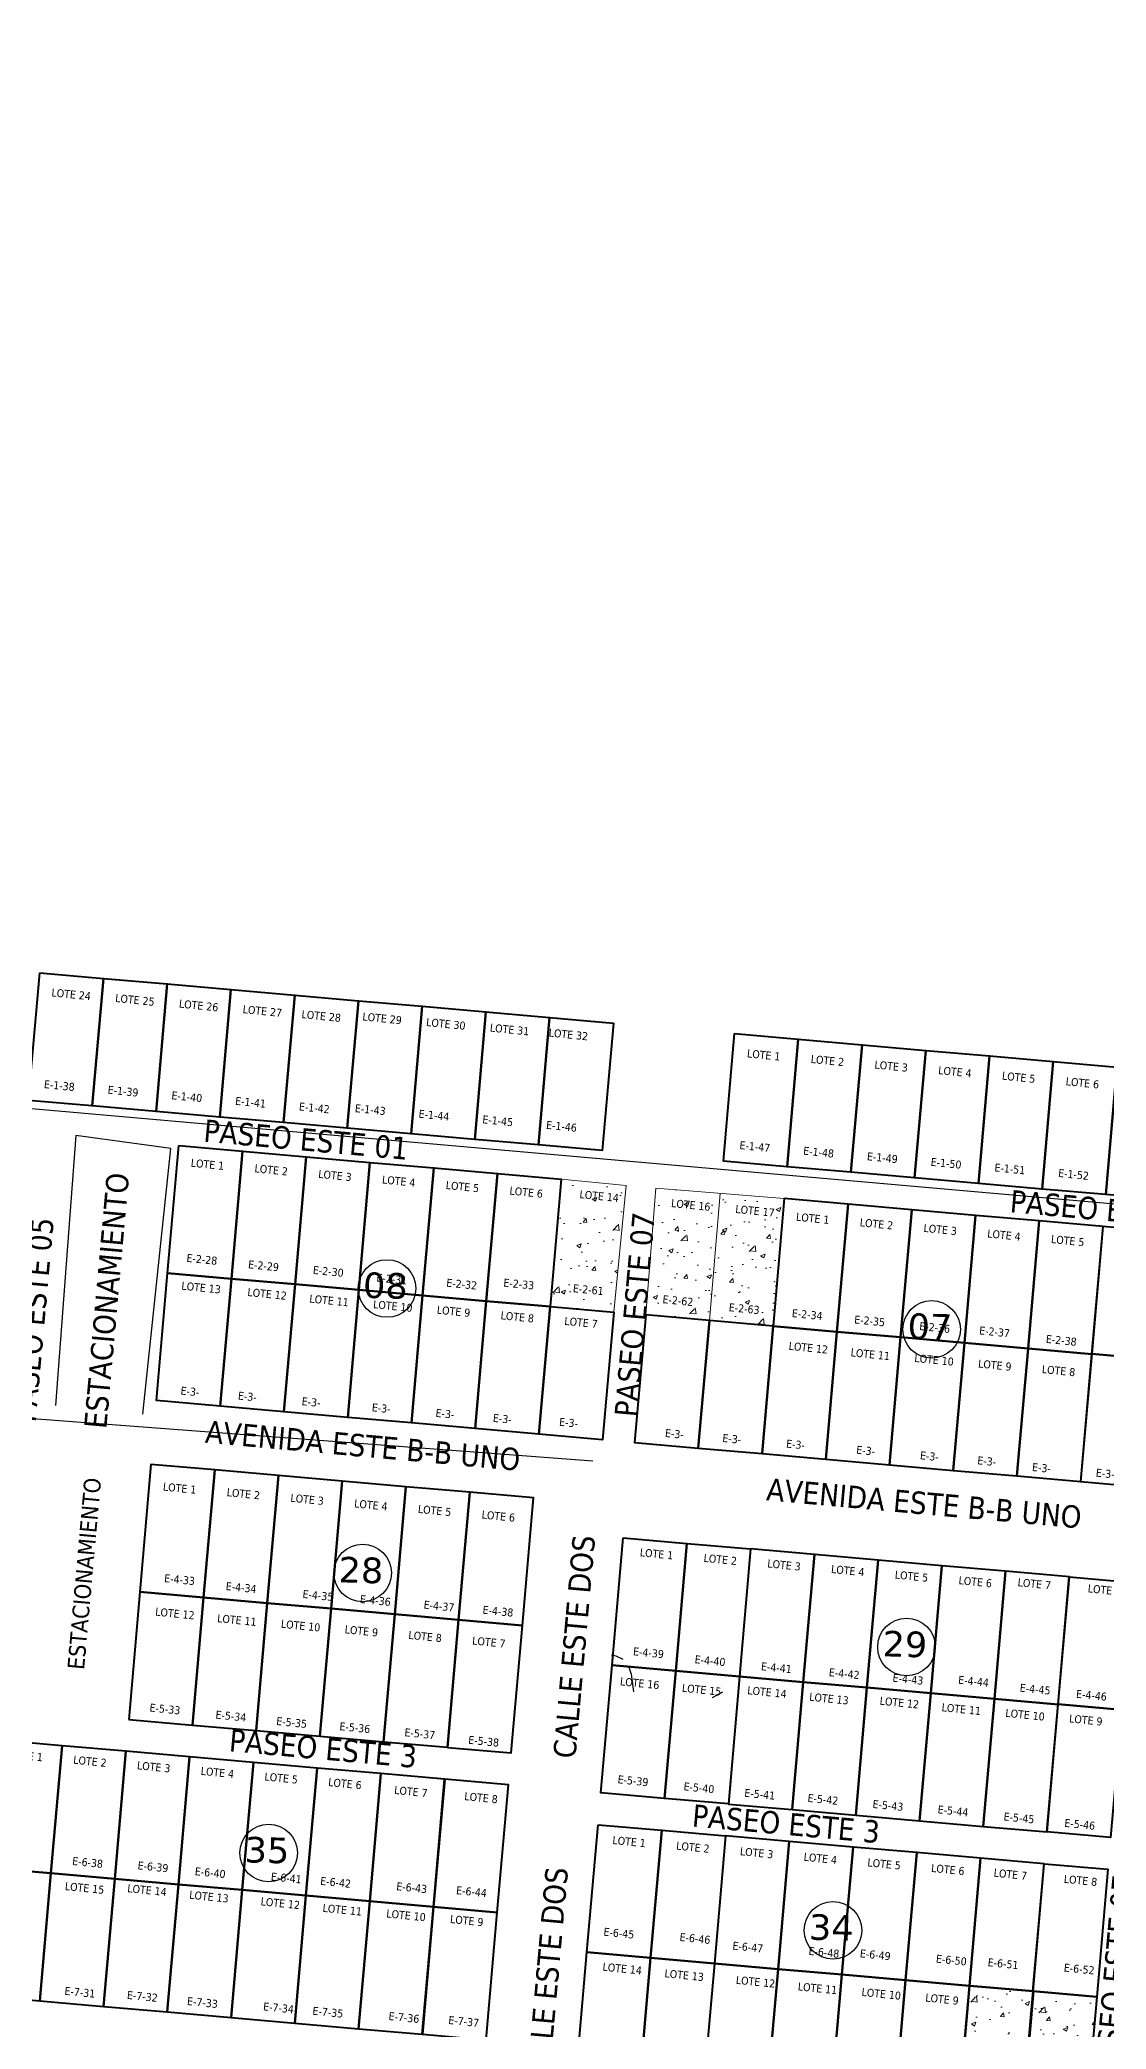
# Model space of a CAD drawing. Header units: metres. Extents: x 2 to 659295185, y -28 to 1124222152.
# Drawn here: x 660255.9 to 660422.5, y 1125660.9 to 1125971.7 of the extents above; entities that cross this region are included whole.
import ezdxf

# ---------------------------------------------------------------- set-up
doc = ezdxf.new("R2010")
doc.units = ezdxf.units.M
doc.header["$MEASUREMENT"] = 0
for name, color, linetype in [('CALLES', 1, 'CONTINUOUS'), ('CAMBIO DE USO', 100, 'CONTINUOUS'), ('MANZANA', 30, 'CONTINUOUS'), ('Numero de manzana', 6, 'CONTINUOUS'), ('Parcelas', 140, 'CONTINUOUS')]:
    doc.layers.add(name, color=color, linetype=linetype)
doc.styles.add('ROMAN', font='verdana.ttf')
doc.styles.get("Standard").update_dxf_attribs({"font": 'tahoma.ttf'})
pattern_1 = [(50, (0, 0), (7.172601826, -0.62752135), [0.75, -8.25]), (355, (0, 0), (-1.387513336, 7.521921337), [0.6, -6.6]), (100.45144446, (0.598, -0.052), (5.785088467, 6.89439991), [0.63740192, -7.01142112]), (46.1842, (0, 2), (10.672413307, -1.65519281), [1.125, -12.375]), (96.6356355, (0.889, 1.862), (9.34661946, 9.74118601), [0.95610342, -10.5171376]), (351.184164, (0, 2), (9.34661945, 9.741186), [0.9, -9.90000001]), (21, (1, 1.5), (5.96907052, -4.026188907), [0.75, -8.25]), (326, (1, 1.5), (2.43315332, 7.25150045), [0.6, -6.6]), (71.45144474, (1.4974, 1.1645), (8.402223767, 3.225311528), [0.6374019, -7.01142112]), (37.5, (0, 0), (0.121598553, 3.3289385383), [0, -6.52, 0, -6.7, 0, -6.625]), (7.5, (0, 0), (2.630695374, 3.944117119), [0, -3.82, 0, -6.37, 0, -2.525]), (327.5, (-2.23, 0), (5.3382243617, -0.2255487173), [0, -2.5, 0, -7.8, 0, -10.35]), (317.5, (-3.23, 0), (5.831861693, 1.001049823), [0, -3.25, 0, -5.18, 0, -7.35])]

msp = doc.modelspace()

# ---------------------------------------------------------------- hatches: boundary and pattern name
at = {"layer": 'CAMBIO DE USO', "lineweight": 0, "transparency": 33554666}
h = msp.add_hatch(dxfattribs=at)
h.set_pattern_fill('AR-CONC', color=256)
h.set_pattern_definition(pattern_1)
h.paths.add_polyline_path([(660347.4764, 1125792.7117), (660337.3439, 1125793.6901), (660335.6008, 1125773.7662), (660345.5627, 1125772.8947)])
h = msp.add_hatch(dxfattribs=at)
h.set_pattern_fill('AR-CONC', color=256)
h.set_pattern_definition(pattern_1)
h.paths.add_polyline_path([(660362.1772, 1125791.4503), (660352.1437, 1125792.261), (660350.5438, 1125772.4589), (660360.5057, 1125771.5873)])
h.paths.add_polyline_path([(660350.0388, 1125755.4151), (660353.1898, 1125790.5857), (660347.743, 1125791.0737), (660344.592, 1125755.9031)], flags=9)
h = msp.add_hatch(dxfattribs=at)
h.set_pattern_fill('AR-CONC', color=256)
h.set_pattern_definition(pattern_1)
h.paths.add_polyline_path([(660372.2108, 1125790.6397), (660362.1772, 1125791.4503), (660360.5057, 1125771.5873), (660370.4677, 1125770.7158)])
h = msp.add_hatch(dxfattribs=at)
h.set_pattern_fill('AR-CONC', color=256)
h.set_pattern_definition(pattern_1)
h.paths.add_polyline_path([(660411.0846, 1125666.7834), (660401.2012, 1125667.6481), (660399.4634, 1125647.7849), (660409.3468, 1125646.9202)])
h.paths.add_polyline_path([(660409.4213, 1125646.8678), (660419.3048, 1125646.0032), (660421.0474, 1125665.921), (660411.1639, 1125666.7857)])
h.paths.add_polyline_path([(660426.2289, 1125665.2494), (660424.4858, 1125645.3255), (660434.4477, 1125644.4539), (660434.4667, 1125644.6706), (660434.2289, 1125644.6914), (660435.953, 1125664.3986)])
h.paths.add_polyline_path([(660402.5495, 1125648.3944), (660408.1881, 1125647.8239), (660408.3808, 1125649.7282), (660402.7422, 1125650.2988)], flags=24)
h.paths.add_polyline_path([(660412.3699, 1125647.5867), (660418.0202, 1125647.0151), (660418.2164, 1125648.9544), (660412.5661, 1125649.5261)], flags=24)
h.paths.add_polyline_path([(660426.4589, 1125646.0394), (660432.113, 1125645.4673), (660432.3104, 1125647.418), (660426.6563, 1125647.9901)], flags=24)
h.paths.add_polyline_path([(660427.2025, 1125655.8576), (660432.8536, 1125655.2858), (660433.0501, 1125657.2277), (660427.399, 1125657.7995)], flags=24)
h = msp.add_hatch(dxfattribs=at)
h.set_pattern_fill('AR-CONC', color=256)
h.set_pattern_definition(pattern_1)
h.paths.add_polyline_path([(660411.0846, 1125666.7834), (660401.2012, 1125667.6481), (660399.4634, 1125647.7849), (660409.3468, 1125646.9202)])
h.paths.add_polyline_path([(660402.5495, 1125648.3944), (660408.1881, 1125647.8239), (660408.3808, 1125649.7282), (660402.7422, 1125650.2988)], flags=24)

# ---------------------------------------------------------------- linework, layer by layer
at = {"layer": 'CAMBIO DE USO', "lineweight": 0}
for p, q in [((660337.3439, 1125793.6901), (660347.4764, 1125792.7117)), ((660345.5627, 1125772.8947), (660347.4764, 1125792.7117)), ((660350.5438, 1125772.4589), (660352.1437, 1125792.261)), ((660372.2108, 1125790.6397), (660352.1437, 1125792.261)), ((660360.5057, 1125771.5873), (660362.1772, 1125791.4503))]:
    msp.add_line(p, q, dxfattribs=at)
at = {"layer": 'CAMBIO DE USO', "lineweight": 40}
for points in [[(660401.2065, 1125667.7087), (660411.1684, 1125666.8372), (660409.4253, 1125646.9133), (660399.4634, 1125647.7849), (660401.2065, 1125667.7087)], [(660411.0859, 1125666.7986), (660421.0479, 1125665.9271), (660419.3048, 1125646.0032), (660409.3428, 1125646.8747), (660411.0859, 1125666.7986)]]:
    msp.add_lwpolyline(points, dxfattribs=at)
at = {"layer": 'MANZANA', "lineweight": -2}
for p, q in [((660553.9148, 1125778.2769), (659864.7446, 1125839.0746)), ((660105.4165, 1125767.5447), (660342.282, 1125749.6712)), ((660345.2084, 1125719.3331), (660345.8681, 1125719.2231)), ((660345.8681, 1125719.2231), (660346.9648, 1125718.6732)), ((660347.8471, 1125717.5734), (660348.2924, 1125716.3537)), ((660348.2924, 1125716.3537), (660348.6305, 1125713.5943)), ((660362.5494, 1125713.5443), (660360.9085, 1125712.6544))]:
    msp.add_line(p, q, dxfattribs=at)
at = {"layer": 'MANZANA'}
for points in [[(660261.4815, 1125800.494), (660258.3203, 1125758.3323)], [(660271.9683, 1125756.9621), (660276.3208, 1125798.4626), (660261.4815, 1125800.494)]]:
    msp.add_lwpolyline(points, dxfattribs=at)
at = {"layer": 'Numero de manzana', "lineweight": -2}
for centre in [(660310.1137, 1125776.5996), (660395.2223, 1125770.1976), (660306.2957, 1125732.1472), (660391.3089, 1125720.584), (660291.6105, 1125688.3999), (660379.8036, 1125676.3128)]:
    msp.add_circle(centre, 4.5001, dxfattribs=at)
at = {"layer": 'Parcelas', "lineweight": 40}
for points in [[(660255.8425, 1125825.9161), (660265.8045, 1125825.0445), (660264.0613, 1125805.1206), (660254.0994, 1125805.9922), (660255.8425, 1125825.9161)], [(660265.8045, 1125825.0445), (660275.7664, 1125824.1729), (660274.0233, 1125804.249), (660264.0613, 1125805.1206), (660265.8045, 1125825.0445)], [(660275.7664, 1125824.1729), (660285.7284, 1125823.3014), (660283.9852, 1125803.3775), (660274.0233, 1125804.249), (660275.7664, 1125824.1729)], [(660285.7284, 1125823.3014), (660295.6903, 1125822.4298), (660293.9472, 1125802.5059), (660283.9852, 1125803.3775), (660285.7284, 1125823.3014)], [(660295.6903, 1125822.4298), (660305.6523, 1125821.5583), (660303.9091, 1125801.6344), (660293.9472, 1125802.5059), (660295.6903, 1125822.4298)], [(660305.6523, 1125821.5583), (660315.6142, 1125820.6867), (660313.8711, 1125800.7628), (660303.9091, 1125801.6344), (660305.6523, 1125821.5583)], [(660315.6142, 1125820.6867), (660325.5761, 1125819.8152), (660323.833, 1125799.8913), (660313.8711, 1125800.7628), (660315.6142, 1125820.6867)], [(660325.5761, 1125819.8152), (660335.5381, 1125818.9436), (660333.795, 1125799.0197), (660323.833, 1125799.8913), (660325.5761, 1125819.8152)], [(660335.5381, 1125818.9436), (660345.5, 1125818.072), (660343.7569, 1125798.1481), (660333.795, 1125799.0197), (660335.5381, 1125818.9436)], [(660364.4277, 1125816.4161), (660374.3897, 1125815.5445), (660372.6466, 1125795.6206), (660362.6846, 1125796.4922), (660364.4277, 1125816.4161)], [(660374.3897, 1125815.5445), (660384.3516, 1125814.673), (660382.6085, 1125794.7491), (660372.6466, 1125795.6206), (660374.3897, 1125815.5445)], [(660384.3516, 1125814.673), (660394.3136, 1125813.8014), (660392.5705, 1125793.8775), (660382.6085, 1125794.7491), (660384.3516, 1125814.673)], [(660394.3136, 1125813.8014), (660404.2755, 1125812.9298), (660402.5324, 1125793.006), (660392.5705, 1125793.8775), (660394.3136, 1125813.8014)], [(660404.2755, 1125812.9298), (660414.2375, 1125812.0583), (660412.4944, 1125792.1344), (660402.5324, 1125793.006), (660404.2755, 1125812.9298)], [(660414.2375, 1125812.0583), (660424.1994, 1125811.1867), (660422.4563, 1125791.2628), (660412.4944, 1125792.1344), (660414.2375, 1125812.0583)], [(660424.1994, 1125811.1867), (660434.1614, 1125810.3152), (660432.4183, 1125790.3913), (660422.4563, 1125791.2628), (660424.1994, 1125811.1867)], [(660277.5722, 1125798.9195), (660287.5342, 1125798.0479), (660285.7911, 1125778.124), (660275.8291, 1125778.9956), (660277.5722, 1125798.9195)], [(660287.5342, 1125798.0479), (660297.4961, 1125797.1763), (660295.753, 1125777.2524), (660285.7911, 1125778.124), (660287.5342, 1125798.0479)], [(660297.4961, 1125797.1763), (660307.4581, 1125796.3048), (660305.715, 1125776.3809), (660295.753, 1125777.2524), (660297.4961, 1125797.1763)], [(660307.4581, 1125796.3048), (660317.42, 1125795.4332), (660315.6769, 1125775.5093), (660305.715, 1125776.3809), (660307.4581, 1125796.3048)], [(660317.42, 1125795.4332), (660327.382, 1125794.5617), (660325.6389, 1125774.6378), (660315.6769, 1125775.5093), (660317.42, 1125795.4332)], [(660327.382, 1125794.5617), (660337.3439, 1125793.6901), (660335.6008, 1125773.7662), (660325.6389, 1125774.6378), (660327.382, 1125794.5617)], [(660382.1727, 1125789.7681), (660372.2108, 1125790.6397), (660370.4677, 1125770.7158), (660380.4296, 1125769.8442), (660382.1727, 1125789.7681)], [(660392.1347, 1125788.8965), (660382.1727, 1125789.7681), (660380.4296, 1125769.8442), (660390.3916, 1125768.9726), (660392.1347, 1125788.8965)], [(660402.0966, 1125788.025), (660392.1347, 1125788.8965), (660390.3916, 1125768.9726), (660400.3535, 1125768.1011), (660402.0966, 1125788.025)], [(660412.0586, 1125787.1534), (660402.0966, 1125788.025), (660400.3535, 1125768.1011), (660410.3155, 1125767.2295), (660412.0586, 1125787.1534)], [(660422.0205, 1125786.2819), (660412.0586, 1125787.1534), (660410.3155, 1125767.2295), (660420.2774, 1125766.358), (660422.0205, 1125786.2819)], [(660431.9672, 1125785.4144), (660422.0052, 1125786.2859), (660420.2621, 1125766.3621), (660430.2241, 1125765.4905), (660431.9672, 1125785.4144)], [(660275.8291, 1125778.9956), (660285.7911, 1125778.124), (660284.048, 1125758.2001), (660274.086, 1125759.0717), (660275.8291, 1125778.9956)], [(660285.7911, 1125778.124), (660295.753, 1125777.2524), (660294.0099, 1125757.3286), (660284.048, 1125758.2001), (660285.7911, 1125778.124)], [(660295.753, 1125777.2524), (660305.715, 1125776.3809), (660303.9718, 1125756.457), (660294.0099, 1125757.3286), (660295.753, 1125777.2524)], [(660305.715, 1125776.3809), (660315.6769, 1125775.5093), (660313.9338, 1125755.5854), (660303.9718, 1125756.457), (660305.715, 1125776.3809)], [(660315.6769, 1125775.5093), (660325.6389, 1125774.6378), (660323.8957, 1125754.7139), (660313.9338, 1125755.5854), (660315.6769, 1125775.5093)], [(660325.6389, 1125774.6378), (660335.6008, 1125773.7662), (660333.8577, 1125753.8423), (660323.8957, 1125754.7139), (660325.6389, 1125774.6378)], [(660335.6008, 1125773.7662), (660345.5627, 1125772.8947), (660343.8196, 1125752.9708), (660333.8577, 1125753.8423), (660335.6008, 1125773.7662)], [(660360.5057, 1125771.5873), (660350.5438, 1125772.4589), (660348.8007, 1125752.535), (660358.7626, 1125751.6634), (660360.5057, 1125771.5873)], [(660370.4677, 1125770.7158), (660360.5057, 1125771.5873), (660358.7626, 1125751.6634), (660368.7246, 1125750.7919), (660370.4677, 1125770.7158)], [(660380.4296, 1125769.8442), (660370.4677, 1125770.7158), (660368.7246, 1125750.7919), (660378.6865, 1125749.9203), (660380.4296, 1125769.8442)], [(660390.3916, 1125768.9726), (660380.4296, 1125769.8442), (660378.6865, 1125749.9203), (660388.6485, 1125749.0488), (660390.3916, 1125768.9726)], [(660400.3535, 1125768.1011), (660390.3916, 1125768.9726), (660388.6485, 1125749.0488), (660398.6104, 1125748.1772), (660400.3535, 1125768.1011)], [(660410.3155, 1125767.2295), (660400.3535, 1125768.1011), (660398.6104, 1125748.1772), (660408.5724, 1125747.3056), (660410.3155, 1125767.2295)], [(660420.2774, 1125766.358), (660410.3155, 1125767.2295), (660408.5724, 1125747.3056), (660418.5343, 1125746.4341), (660420.2774, 1125766.358)], [(660430.2241, 1125765.4905), (660420.2621, 1125766.3621), (660418.519, 1125746.4382), (660428.481, 1125745.5666), (660430.2241, 1125765.4905)], [(660271.4861, 1125729.1883), (660281.4481, 1125728.3167), (660283.1912, 1125748.2406), (660273.2293, 1125749.1122), (660271.4861, 1125729.1883)], [(660281.4481, 1125728.3167), (660291.41, 1125727.4452), (660293.1531, 1125747.3691), (660283.1912, 1125748.2406), (660281.4481, 1125728.3167)], [(660291.41, 1125727.4452), (660301.372, 1125726.5736), (660303.1151, 1125746.4975), (660293.1531, 1125747.3691), (660291.41, 1125727.4452)], [(660301.372, 1125726.5736), (660311.3339, 1125725.7021), (660313.077, 1125745.626), (660303.1151, 1125746.4975), (660301.372, 1125726.5736)], [(660311.3339, 1125725.7021), (660321.2959, 1125724.8305), (660323.039, 1125744.7544), (660313.077, 1125745.626), (660311.3339, 1125725.7021)], [(660321.31, 1125724.8255), (660331.272, 1125723.9539), (660333.0151, 1125743.8778), (660323.0531, 1125744.7494), (660321.31, 1125724.8255)], [(660347.0255, 1125737.6487), (660356.9874, 1125736.7772), (660355.2443, 1125716.8533), (660345.2824, 1125717.7248), (660347.0255, 1125737.6487)], [(660356.9874, 1125736.7772), (660366.9494, 1125735.9056), (660365.2063, 1125715.9817), (660355.2443, 1125716.8533), (660356.9874, 1125736.7772)], [(660376.9105, 1125735.0249), (660366.9486, 1125735.8965), (660365.2055, 1125715.9726), (660375.1674, 1125715.101), (660376.9105, 1125735.0249)], [(660386.8725, 1125734.1533), (660376.9105, 1125735.0249), (660375.1674, 1125715.101), (660385.1294, 1125714.2294), (660386.8725, 1125734.1533)], [(660396.8344, 1125733.2818), (660386.8725, 1125734.1533), (660385.1294, 1125714.2294), (660395.0913, 1125713.3579), (660396.8344, 1125733.2818)], [(660406.7964, 1125732.4102), (660396.8344, 1125733.2818), (660395.0913, 1125713.3579), (660405.0533, 1125712.4863), (660406.7964, 1125732.4102)], [(660416.7583, 1125731.5387), (660406.7964, 1125732.4102), (660405.0533, 1125712.4863), (660415.0152, 1125711.6148), (660416.7583, 1125731.5387)], [(660269.743, 1125709.2644), (660279.705, 1125708.3928), (660281.4481, 1125728.3167), (660271.4861, 1125729.1883), (660269.743, 1125709.2644)], [(660416.7351, 1125731.5499), (660426.6971, 1125730.6784), (660424.9539, 1125710.7545), (660414.992, 1125711.626), (660416.7351, 1125731.5499)], [(660279.705, 1125708.3928), (660289.6669, 1125707.5213), (660291.41, 1125727.4452), (660281.4481, 1125728.3167), (660279.705, 1125708.3928)], [(660289.6669, 1125707.5213), (660299.6289, 1125706.6497), (660301.372, 1125726.5736), (660291.41, 1125727.4452), (660289.6669, 1125707.5213)], [(660299.6289, 1125706.6497), (660309.5908, 1125705.7782), (660311.3339, 1125725.7021), (660301.372, 1125726.5736), (660299.6289, 1125706.6497)], [(660309.5908, 1125705.7782), (660319.5528, 1125704.9066), (660321.2959, 1125724.8305), (660311.3339, 1125725.7021), (660309.5908, 1125705.7782)], [(660319.5669, 1125704.9016), (660329.5289, 1125704.0301), (660331.272, 1125723.9539), (660321.31, 1125724.8255), (660319.5669, 1125704.9016)], [(660345.2824, 1125717.7248), (660355.2443, 1125716.8533), (660353.5012, 1125696.9294), (660343.5393, 1125697.8009), (660345.2824, 1125717.7248)], [(660355.2443, 1125716.8533), (660365.2063, 1125715.9817), (660363.4632, 1125696.0578), (660353.5012, 1125696.9294), (660355.2443, 1125716.8533)], [(660375.1674, 1125715.101), (660365.2055, 1125715.9726), (660363.4624, 1125696.0487), (660373.4243, 1125695.1771), (660375.1674, 1125715.101)], [(660385.1294, 1125714.2294), (660375.1674, 1125715.101), (660373.4243, 1125695.1771), (660383.3863, 1125694.3055), (660385.1294, 1125714.2294)], [(660395.0913, 1125713.3579), (660385.1294, 1125714.2294), (660383.3863, 1125694.3055), (660393.3482, 1125693.434), (660395.0913, 1125713.3579)], [(660405.0533, 1125712.4863), (660395.0913, 1125713.3579), (660393.3482, 1125693.434), (660403.3101, 1125692.5624), (660405.0533, 1125712.4863)], [(660415.0152, 1125711.6148), (660405.0533, 1125712.4863), (660403.3101, 1125692.5624), (660413.2721, 1125691.6909), (660415.0152, 1125711.6148)], [(660414.992, 1125711.626), (660424.9539, 1125710.7545), (660423.2108, 1125690.8306), (660413.2489, 1125691.7021), (660414.992, 1125711.626)], [(660247.6402, 1125686.1027), (660257.6022, 1125685.2311), (660259.3453, 1125705.155), (660249.3834, 1125706.0265), (660247.6402, 1125686.1027)], [(660257.6022, 1125685.2311), (660267.5641, 1125684.3595), (660269.3072, 1125704.2834), (660259.3453, 1125705.155), (660257.6022, 1125685.2311)], [(660267.5641, 1125684.3595), (660277.5261, 1125683.488), (660279.2692, 1125703.4119), (660269.3072, 1125704.2834), (660267.5641, 1125684.3595)], [(660277.5261, 1125683.488), (660287.488, 1125682.6164), (660289.2311, 1125702.5403), (660279.2692, 1125703.4119), (660277.5261, 1125683.488)], [(660287.488, 1125682.6164), (660297.45, 1125681.7449), (660299.1931, 1125701.6688), (660289.2311, 1125702.5403), (660287.488, 1125682.6164)], [(660297.45, 1125681.7449), (660307.4119, 1125680.8733), (660309.155, 1125700.7972), (660299.1931, 1125701.6688), (660297.45, 1125681.7449)], [(660307.4119, 1125680.8733), (660317.3739, 1125680.0017), (660319.117, 1125699.9256), (660309.155, 1125700.7972), (660307.4119, 1125680.8733)], [(660317.388, 1125679.9967), (660327.35, 1125679.1252), (660329.0931, 1125699.0491), (660319.1311, 1125699.9206), (660317.388, 1125679.9967)], [(660343.1006, 1125692.8169), (660353.0626, 1125691.9453), (660351.3195, 1125672.0214), (660341.3575, 1125672.893), (660343.1006, 1125692.8169)], [(660353.0626, 1125691.9453), (660363.0245, 1125691.0738), (660361.2814, 1125671.1499), (660351.3195, 1125672.0214), (660353.0626, 1125691.9453)], [(660372.9857, 1125690.1931), (660363.0237, 1125691.0646), (660361.2806, 1125671.1407), (660371.2425, 1125670.2692), (660372.9857, 1125690.1931)], [(660382.9476, 1125689.3215), (660372.9857, 1125690.1931), (660371.2425, 1125670.2692), (660381.2045, 1125669.3976), (660382.9476, 1125689.3215)], [(660392.9096, 1125688.4499), (660382.9476, 1125689.3215), (660381.2045, 1125669.3976), (660391.1664, 1125668.526), (660392.9096, 1125688.4499)], [(660402.8715, 1125687.5784), (660392.9096, 1125688.4499), (660391.1664, 1125668.526), (660401.1284, 1125667.6545), (660402.8715, 1125687.5784)], [(660245.8971, 1125666.1788), (660255.8591, 1125665.3072), (660257.6022, 1125685.2311), (660247.6402, 1125686.1027), (660245.8971, 1125666.1788)], [(660255.8591, 1125665.3072), (660265.821, 1125664.4356), (660267.5641, 1125684.3595), (660257.6022, 1125685.2311), (660255.8591, 1125665.3072)], [(660412.8335, 1125686.7068), (660402.8715, 1125687.5784), (660401.1284, 1125667.6545), (660411.0903, 1125666.7829), (660412.8335, 1125686.7068)], [(660412.8102, 1125686.7181), (660422.7722, 1125685.8465), (660421.0291, 1125665.9226), (660411.0671, 1125666.7942), (660412.8102, 1125686.7181)], [(660265.821, 1125664.4356), (660275.783, 1125663.5641), (660277.5261, 1125683.488), (660267.5641, 1125684.3595), (660265.821, 1125664.4356)], [(660275.783, 1125663.5641), (660285.7449, 1125662.6925), (660287.488, 1125682.6164), (660277.5261, 1125683.488), (660275.783, 1125663.5641)], [(660285.7449, 1125662.6925), (660295.7069, 1125661.821), (660297.45, 1125681.7449), (660287.488, 1125682.6164), (660285.7449, 1125662.6925)], [(660295.7069, 1125661.821), (660305.6688, 1125660.9494), (660307.4119, 1125680.8733), (660297.45, 1125681.7449), (660295.7069, 1125661.821)], [(660305.6688, 1125660.9494), (660315.6307, 1125660.0779), (660317.3739, 1125680.0017), (660307.4119, 1125680.8733), (660305.6688, 1125660.9494)], [(660315.6449, 1125660.0728), (660325.6068, 1125659.2013), (660327.35, 1125679.1252), (660317.388, 1125679.9967), (660315.6449, 1125660.0728)], [(660341.3575, 1125672.893), (660351.3195, 1125672.0214), (660349.5763, 1125652.0975), (660339.6144, 1125652.9691), (660341.3575, 1125672.893)], [(660351.3195, 1125672.0214), (660361.2814, 1125671.1499), (660359.5383, 1125651.226), (660349.5763, 1125652.0975), (660351.3195, 1125672.0214)], [(660371.2425, 1125670.2692), (660361.2806, 1125671.1407), (660359.5375, 1125651.2168), (660369.4994, 1125650.3453), (660371.2425, 1125670.2692)], [(660381.2045, 1125669.3976), (660371.2425, 1125670.2692), (660369.4994, 1125650.3453), (660379.4614, 1125649.4737), (660381.2045, 1125669.3976)], [(660391.1664, 1125668.526), (660381.2045, 1125669.3976), (660379.4614, 1125649.4737), (660389.4233, 1125648.6022), (660391.1664, 1125668.526)], [(660401.1284, 1125667.6545), (660391.1664, 1125668.526), (660389.4233, 1125648.6022), (660399.3853, 1125647.7306), (660401.1284, 1125667.6545)]]:
    msp.add_lwpolyline(points, dxfattribs=at)

# ---------------------------------------------------------------- texts
at = {"layer": 'CALLES', "color": 0}
for s, rotation, p in [('PASEO ESTE 01', 354.880446, (660281.3421, 1125799.5514)), ('PASEO ESTE 01', 354.880446, (660407.3586, 1125788.5222)), ('PASEO ESTE 07', 84.880446, (660349.1398, 1125756.4108)), ('        PASEO ESTE 05', 84.880446, (660254.2586, 1125745.1478)), ('AVENIDA ESTE B-B UNO', 354.880446, (660281.5963, 1125752.5123)), ('AVENIDA ESTE B-B UNO', 354.880446, (660369.3058, 1125743.5059)), ('CALLE ESTE DOS', 84.880446, (660339.5484, 1125703.0633)), ('PASEO ESTE 3', 354.880446, (660285.3319, 1125704.306)), ('PASEO ESTE 3', 354.880446, (660357.6889, 1125692.5444)), ('CALLE ESTE DOS', 84.880446, (660335.3124, 1125651.1953)), ('PASEO ESTE 07', 84.880446, (660424.1537, 1125652.9043))]:
    msp.add_text(s, height=3.5, rotation=rotation, dxfattribs=at).set_placement(p)
at = {"layer": 'CALLES'}
for height, p in [(3.5, (660266.2482, 1125754.5818)), (2.625, (660262.7669, 1125716.9551))]:
    msp.add_text('ESTACIONAMIENTO', height=height, rotation=84.880446, dxfattribs=at).set_placement(p)
at = {"layer": 'Numero de manzana', "lineweight": -2, "style": 'ROMAN'}
for s, p in [('08', (660306.3251, 1125775.1477)), ('07', (660391.4337, 1125768.7457)), ('28', (660302.5071, 1125730.6953)), ('29', (660387.5203, 1125719.132)), ('35', (660287.8218, 1125686.9479)), ('34', (660376.015, 1125674.8608))]:
    msp.add_text(s, height=4, rotation=358.491535, dxfattribs=at).set_placement(p)
at = {"layer": 'Parcelas', "lineweight": -2}
for s, p in [('LOTE 24', (660257.6316, 1125822.2466)), ('LOTE 25', (660267.5935, 1125821.3751)), ('LOTE 26', (660277.5554, 1125820.5035)), ('LOTE 27', (660287.5174, 1125819.632)), ('LOTE 28', (660296.7121, 1125818.8552)), ('LOTE 29', (660306.2264, 1125818.4925)), ('LOTE 30', (660316.1884, 1125817.621)), ('LOTE 31', (660326.1503, 1125816.7494)), ('LOTE 32', (660335.345, 1125815.9726)), ('LOTE 1', (660366.3326, 1125812.7195)), ('LOTE 2', (660376.2945, 1125811.848)), ('LOTE 3', (660386.2565, 1125810.9764)), ('LOTE 4', (660396.2184, 1125810.1048)), ('LOTE 5', (660406.1804, 1125809.2333)), ('LOTE 6', (660416.1423, 1125808.3617)), ('E-1-38', (660256.4553, 1125807.9181)), ('E-1-39', (660266.4172, 1125807.0466)), ('E-1-40', (660276.3792, 1125806.175)), ('E-1-41', (660286.3411, 1125805.3035)), ('E-1-42', (660296.3031, 1125804.4319)), ('E-1-43', (660305.0501, 1125804.164)), ('E-1-44', (660315.0121, 1125803.2925)), ('E-1-45', (660324.974, 1125802.4209)), ('E-1-46', (660334.936, 1125801.5494)), ('E-1-47', (660365.1563, 1125798.391)), ('E-1-48', (660375.1182, 1125797.5195)), ('E-1-49', (660385.0802, 1125796.6479)), ('LOTE 1', (660279.4039, 1125795.6362)), ('LOTE 2', (660289.3659, 1125794.7646)), ('LOTE 3', (660299.3278, 1125793.893)), ('LOTE 4', (660309.2897, 1125793.0215)), ('E-1-50', (660395.0421, 1125795.7763)), ('E-1-51', (660405.0041, 1125794.9048)), ('E-1-52', (660414.966, 1125794.0332)), ('LOTE 5', (660319.2517, 1125792.1499)), ('LOTE 6', (660329.2136, 1125791.2784)), ('LOTE 14', (660340.1564, 1125790.7251)), ('LOTE 16', (660354.4705, 1125789.3342)), ('LOTE 17', (660364.5107, 1125788.4143)), ('LOTE 1', (660373.9961, 1125787.198)), ('LOTE 2', (660383.9581, 1125786.3265)), ('LOTE 3', (660393.92, 1125785.4549)), ('LOTE 4', (660403.882, 1125784.5834)), ('LOTE 5', (660413.8439, 1125783.7118)), ('E-2-28', (660278.7355, 1125780.7686)), ('E-2-29', (660288.366, 1125779.7668)), ('E-2-30', (660298.4845, 1125778.8816)), ('E-2-31', (660308.4174, 1125777.6942)), ('LOTE 13', (660277.9403, 1125776.4235)), ('LOTE 12', (660288.2578, 1125775.4329)), ('LOTE 11', (660297.9393, 1125774.4116)), ('E-2-32', (660319.3402, 1125776.8977)), ('E-2-33', (660328.2631, 1125776.913)), ('E-2-61', (660339.1195, 1125776.0306)), ('E-2-62', (660353.1314, 1125774.317)), ('LOTE 10', (660307.9013, 1125773.54)), ('LOTE 9', (660317.8632, 1125772.6684)), ('LOTE 8', (660327.8252, 1125771.7969)), ('E-2-63', (660363.4831, 1125773.0604)), ('E-2-34', (660373.3378, 1125772.1456)), ('E-2-35', (660383.0896, 1125771.152)), ('LOTE 7', (660337.7871, 1125770.9253)), ('E-2-36', (660393.2598, 1125770.1218)), ('E-2-37', (660402.6176, 1125769.4436)), ('E-2-38', (660413.0424, 1125768.1102)), ('LOTE 12', (660372.8471, 1125767.0285)), ('LOTE 11', (660382.5287, 1125766.0071)), ('LOTE 10', (660392.4907, 1125765.1356)), ('LOTE 9', (660402.4526, 1125764.264)), ('LOTE 8', (660412.4146, 1125763.3925)), ('E-3-', (660277.81, 1125760.0368)), ('E-3-', (660286.7758, 1125759.2524)), ('E-3-', (660296.7377, 1125758.3808)), ('E-3-', (660307.6958, 1125757.4221)), ('E-3-', (660317.6578, 1125756.5505)), ('E-3-', (660326.6235, 1125755.7661)), ('E-3-', (660336.9686, 1125755.1578)), ('E-3-', (660353.5208, 1125753.4129)), ('E-3-', (660362.4866, 1125752.6285)), ('E-3-', (660372.4485, 1125751.757)), ('E-3-', (660383.4066, 1125750.7983)), ('E-3-', (660393.3686, 1125749.9267)), ('E-3-', (660402.3343, 1125749.1423)), ('E-3-', (660410.883, 1125748.0917)), ('E-3-', (660420.845, 1125747.2201)), ('LOTE 1', (660275.0532, 1125745.0332)), ('LOTE 2', (660285.0151, 1125744.1617)), ('LOTE 3', (660294.9771, 1125743.2901)), ('LOTE 4', (660304.939, 1125742.4186)), ('LOTE 5', (660314.901, 1125741.547)), ('LOTE 6', (660324.8629, 1125740.6754)), ('LOTE 1', (660349.5842, 1125734.7743)), ('LOTE 2', (660359.5462, 1125733.9028)), ('E-4-33', (660275.2462, 1125730.7329)), ('LOTE 3', (660369.5081, 1125733.0312)), ('LOTE 4', (660379.4701, 1125732.1597)), ('LOTE 5', (660389.432, 1125731.2881)), ('E-4-34', (660284.8719, 1125729.4922)), ('E-4-35', (660296.8712, 1125728.2546)), ('E-4-36', (660305.837, 1125727.4702)), ('LOTE 6', (660399.394, 1125730.4166)), ('LOTE 7', (660408.6298, 1125730.0948)), ('LOTE 8', (660419.5879, 1125729.1361)), ('LOTE 12', (660273.8509, 1125725.4985)), ('LOTE 11', (660283.5324, 1125724.4772)), ('E-4-37', (660315.7989, 1125726.5986)), ('E-4-38', (660325.0051, 1125725.7932)), ('LOTE 10', (660293.4944, 1125723.6056)), ('LOTE 9', (660303.4563, 1125722.7341)), ('LOTE 8', (660313.4183, 1125721.8625)), ('LOTE 7', (660323.3802, 1125720.991)), ('E-4-39', (660348.5289, 1125719.3024)), ('E-4-40', (660358.1545, 1125718.0617)), ('E-4-41', (660368.523, 1125716.9667)), ('E-4-42', (660379.1196, 1125716.0397)), ('E-4-43', (660389.0815, 1125715.1681)), ('LOTE 16', (660346.4824, 1125714.6106)), ('LOTE 15', (660356.1639, 1125713.5893)), ('LOTE 14', (660366.3813, 1125713.2237)), ('LOTE 13', (660376.0629, 1125712.2023)), ('E-4-44', (660399.3348, 1125714.8575)), ('E-4-45', (660408.9604, 1125713.6168)), ('E-4-46', (660417.7636, 1125712.6587)), ('E-5-33', (660272.9613, 1125710.5135)), ('E-5-34', (660283.2642, 1125709.4134)), ('LOTE 12', (660387.0684, 1125711.578)), ('LOTE 11', (660396.75, 1125710.5567)), ('LOTE 10', (660406.712, 1125709.6851)), ('LOTE 9', (660416.6739, 1125708.8135)), ('E-5-35', (660292.7652, 1125708.4048)), ('E-5-36', (660302.6392, 1125707.6001)), ('E-5-37', (660312.7967, 1125706.6523)), ('LOTE 1', (660251.0728, 1125703.2336)), ('E-5-38', (660322.7709, 1125705.4724)), ('LOTE 2', (660261.0347, 1125702.3621)), ('LOTE 3', (660270.9967, 1125701.4905)), ('LOTE 4', (660280.9586, 1125700.619)), ('LOTE 5', (660290.9206, 1125699.7474)), ('LOTE 6', (660300.8825, 1125698.8758)), ('LOTE 7', (660311.1989, 1125697.6348)), ('LOTE 8', (660322.1571, 1125696.676)), ('E-5-39', (660346.1159, 1125699.3038)), ('E-5-40', (660356.4188, 1125698.2037)), ('E-5-41', (660365.9198, 1125697.195)), ('E-5-42', (660375.7938, 1125696.3903)), ('E-5-43', (660385.9514, 1125695.4425)), ('E-5-44', (660396.1307, 1125694.5996)), ('E-5-45', (660406.4336, 1125693.4995)), ('E-5-46', (660415.9346, 1125692.4908)), ('LOTE 1', (660345.3023, 1125689.81)), ('LOTE 2', (660355.2642, 1125688.9384)), ('LOTE 3', (660365.2262, 1125688.0669)), ('LOTE 4', (660375.1881, 1125687.1953)), ('E-6-38', (660260.8767, 1125686.5394)), ('E-6-39', (660271.0965, 1125685.855)), ('E-6-40', (660280.0316, 1125684.9403)), ('E-6-41', (660291.9236, 1125684.1096)), ('LOTE 5', (660385.1501, 1125686.3237)), ('LOTE 6', (660395.112, 1125685.4522)), ('LOTE 7', (660404.8879, 1125684.7074)), ('LOTE 15', (660259.7291, 1125682.6172)), ('LOTE 14', (660269.4842, 1125682.2857)), ('LOTE 13', (660279.1658, 1125681.2643)), ('E-6-42', (660299.6346, 1125683.4286)), ('E-6-43', (660311.5266, 1125682.5979)), ('E-6-44', (660320.8706, 1125681.9772)), ('LOTE 8', (660415.846, 1125683.7487)), ('LOTE 12', (660290.3205, 1125680.2346)), ('LOTE 11', (660300.0021, 1125679.2132)), ('LOTE 10', (660309.9641, 1125678.3417)), ('LOTE 9', (660319.926, 1125677.4701)), ('E-6-45', (660343.9041, 1125675.49)), ('E-6-46', (660355.7961, 1125674.6593)), ('E-6-47', (660364.0599, 1125673.32)), ('E-6-48', (660375.9519, 1125672.4894)), ('E-6-49', (660383.9692, 1125672.1134)), ('LOTE 14', (660343.7558, 1125670.0177)), ('LOTE 13', (660353.4374, 1125668.9963)), ('E-6-50', (660395.8612, 1125671.2827)), ('E-6-51', (660403.9516, 1125670.7238)), ('E-6-52', (660415.8436, 1125669.8932)), ('E-7-31', (660259.6648, 1125666.2526)), ('E-7-32', (660269.4328, 1125665.6078)), ('LOTE 12', (660364.5922, 1125667.9665)), ('LOTE 11', (660374.2738, 1125666.9452)), ('LOTE 10', (660384.2357, 1125666.0736)), ('E-7-33', (660278.8198, 1125664.6535)), ('E-7-34', (660290.7118, 1125663.8228)), ('E-7-35', (660298.4228, 1125663.1418)), ('E-7-36', (660310.3148, 1125662.3111)), ('LOTE 9', (660394.1977, 1125665.2021)), ('E-7-37', (660319.6588, 1125661.6904))]:
    msp.add_text(s, height=1.25, rotation=354.222581, dxfattribs=at).set_placement(p)

doc.saveas('drawing.dxf')
